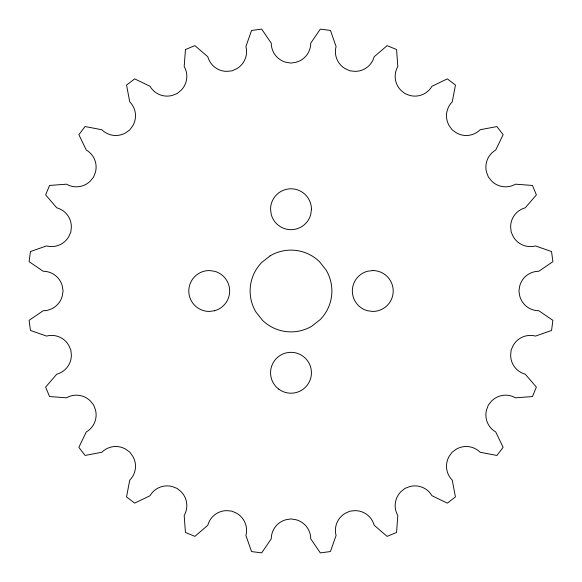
<?xml version="1.0" encoding="UTF-8"?>
<svg xmlns="http://www.w3.org/2000/svg" width="582" height="582" viewBox="0 0 582 582"><rect width="100%" height="100%" fill="white"/><g stroke="black" fill="none" stroke-linecap="round" stroke-linejoin="round"><path stroke-width="0.87" d="M185.454 49.55L184.188 66.515A19.737 19.737 0 0 1 181.053 90.341L177.037 93.607L172.199 95.455A19.737 19.737 0 0 1 149.996 86.252L134.653 78.854L126.563 85.096L129.728 101.814A19.737 19.737 0 0 1 132.863 125.639L129.83 129.83L125.639 132.863A19.737 19.737 0 0 1 101.814 129.728L85.074 126.541L78.876 134.668L86.252 149.996A19.737 19.737 0 0 1 95.455 172.199L93.607 177.037L90.341 181.053A19.737 19.737 0 0 1 66.515 184.188L49.528 185.447L45.636 194.897L56.738 207.796A19.737 19.737 0 0 1 71.368 226.864L70.837 232.007L68.72 236.728A19.737 19.737 0 0 1 46.516 245.924L30.431 251.54L29.129 261.682L43.184 271.263A19.737 19.737 0 0 1 62.252 285.893L63.074 291L62.252 296.107A19.737 19.737 0 0 1 43.184 310.737L29.1 320.326L30.46 330.452L46.516 336.076A19.737 19.737 0 0 1 68.72 345.272L70.837 349.993L71.368 355.136A19.737 19.737 0 0 1 56.738 374.204L45.614 387.11L49.55 396.546L66.515 397.812A19.737 19.737 0 0 1 90.341 400.947L93.607 404.963L95.455 409.801A19.737 19.737 0 0 1 86.252 432.004L78.854 447.347L85.096 455.437L101.814 452.272A19.737 19.737 0 0 1 125.639 449.137L129.83 452.17L132.863 456.361A19.737 19.737 0 0 1 129.728 480.186L126.541 496.926L134.668 503.124L149.996 495.748A19.737 19.737 0 0 1 172.199 486.545L177.037 488.393L181.053 491.659A19.737 19.737 0 0 1 184.188 515.485L185.447 532.472L194.897 536.364L207.796 525.262A19.737 19.737 0 0 1 226.864 510.632L232.007 511.163L236.728 513.28A19.737 19.737 0 0 1 245.924 535.484L251.54 551.569L261.682 552.871L271.263 538.816A19.737 19.737 0 0 1 285.893 519.748L291 518.926L296.107 519.748A19.737 19.737 0 0 1 310.737 538.816L320.326 552.9L330.452 551.54L336.076 535.484A19.737 19.737 0 0 1 345.272 513.28L349.993 511.163L355.136 510.632A19.737 19.737 0 0 1 374.204 525.262L387.11 536.386L396.546 532.45L397.812 515.485A19.737 19.737 0 0 1 400.947 491.659L404.963 488.393L409.801 486.545A19.737 19.737 0 0 1 432.004 495.748L447.347 503.146L455.437 496.904L452.272 480.186A19.737 19.737 0 0 1 449.137 456.361L452.17 452.17L456.361 449.137A19.737 19.737 0 0 1 480.186 452.272L496.926 455.459L503.124 447.332L495.748 432.004A19.737 19.737 0 0 1 486.545 409.801L488.393 404.963L491.659 400.947A19.737 19.737 0 0 1 515.485 397.812L532.472 396.553L536.364 387.103L525.262 374.204A19.737 19.737 0 0 1 510.632 355.136L511.163 349.993L513.28 345.272A19.737 19.737 0 0 1 535.484 336.076L551.569 330.46L552.871 320.318L538.816 310.737A19.737 19.737 0 0 1 519.748 296.107L518.926 291L519.748 285.893A19.737 19.737 0 0 1 538.816 271.263L552.9 261.674L551.54 251.548L535.484 245.924A19.737 19.737 0 0 1 513.28 236.728L511.163 232.007L510.632 226.864A19.737 19.737 0 0 1 525.262 207.796L536.386 194.89L532.45 185.454L515.485 184.188A19.737 19.737 0 0 1 491.659 181.053L488.393 177.037L486.545 172.199A19.737 19.737 0 0 1 495.748 149.996L503.146 134.653L496.904 126.563L480.186 129.728A19.737 19.737 0 0 1 456.361 132.863L452.17 129.83L449.137 125.639A19.737 19.737 0 0 1 452.272 101.814L455.459 85.074L447.332 78.876L432.004 86.252A19.737 19.737 0 0 1 409.801 95.455L404.963 93.607L400.947 90.341A19.737 19.737 0 0 1 397.812 66.515L396.553 49.528L387.103 45.636L374.204 56.738A19.737 19.737 0 0 1 355.136 71.368L349.993 70.837L345.272 68.72A19.737 19.737 0 0 1 336.076 46.516L330.46 30.431L320.318 29.129L310.737 43.184A19.737 19.737 0 0 1 296.107 62.252L291 63.074L285.893 62.252A19.737 19.737 0 0 1 271.263 43.184L261.674 29.1L251.548 30.46L245.924 46.516A19.737 19.737 0 0 1 236.728 68.72L232.007 70.837L226.864 71.368A19.737 19.737 0 0 1 207.796 56.738L194.89 45.614L185.454 49.55M311.443 209.229L310.744 214.525A20.443 20.443 0 0 1 271.256 214.525L270.557 209.229A20.443 20.443 0 0 1 291 188.794A20.443 20.443 0 0 1 311.443 209.229M270.055 255.891L261.682 262.504A40.886 40.886 0 0 0 255.891 311.945L262.504 320.318A40.886 40.886 0 0 0 311.945 326.109L320.318 319.496A40.886 40.886 0 0 0 326.109 270.055L319.496 261.682A40.886 40.886 0 0 0 270.055 255.891M372.771 270.557L367.475 271.256A20.443 20.443 0 0 0 367.475 310.744L372.771 311.443A20.443 20.443 0 0 0 393.206 291A20.443 20.443 0 0 0 372.771 270.557M214.525 310.744L209.229 311.443A20.443 20.443 0 0 1 188.794 291A20.443 20.443 0 0 1 209.229 270.557L214.525 271.256A20.443 20.443 0 0 1 214.525 310.744M278.676 389.074A20.443 20.443 0 0 0 311.283 375.288A20.443 20.443 0 0 0 283.041 353.943A20.443 20.443 0 0 0 278.676 389.074"/></g></svg>
